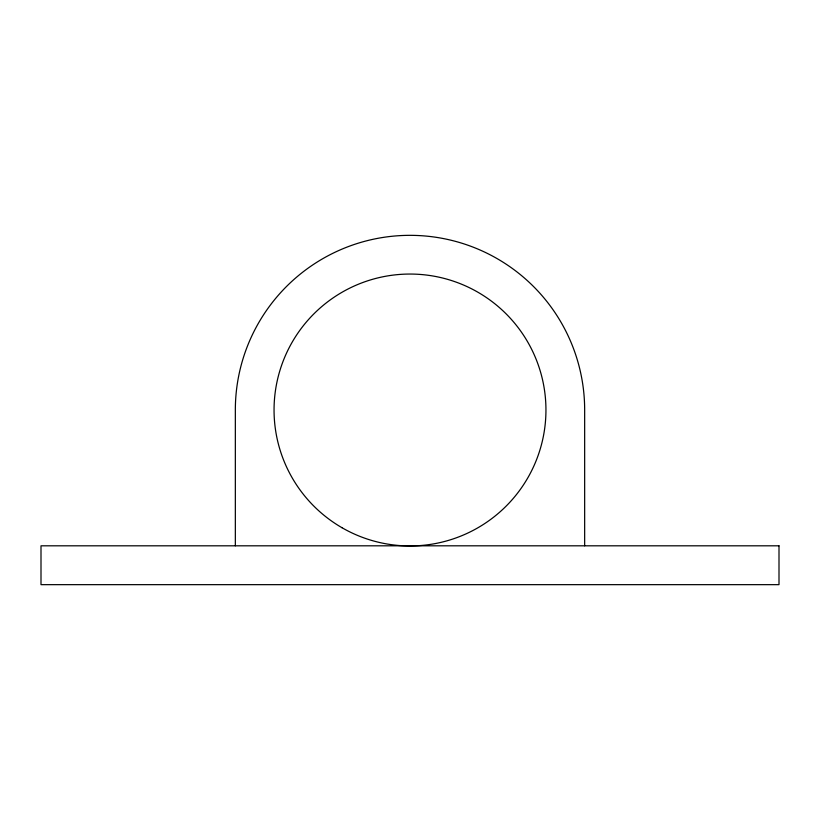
<?xml version="1.0" encoding="UTF-8"?>
<svg xmlns="http://www.w3.org/2000/svg" width="820" height="820" viewBox="0 0 820 820"><rect width="100%" height="100%" fill="white"/><g stroke="black" fill="none" stroke-linecap="round" stroke-linejoin="round"><path stroke-width="1.23" d="M584.66 545.812L584.66 410A174.66 174.66 0 0 0 410 235.34A174.66 174.66 0 0 0 235.34 410L235.34 545.812M779 545.812L41 545.812L41 584.66L779 584.66L779 545.812M342.022 527.731A135.946 135.946 0 0 0 545.946 410A135.946 135.946 0 0 0 342.022 292.268A135.946 135.946 0 0 0 342.022 527.731"/></g></svg>
